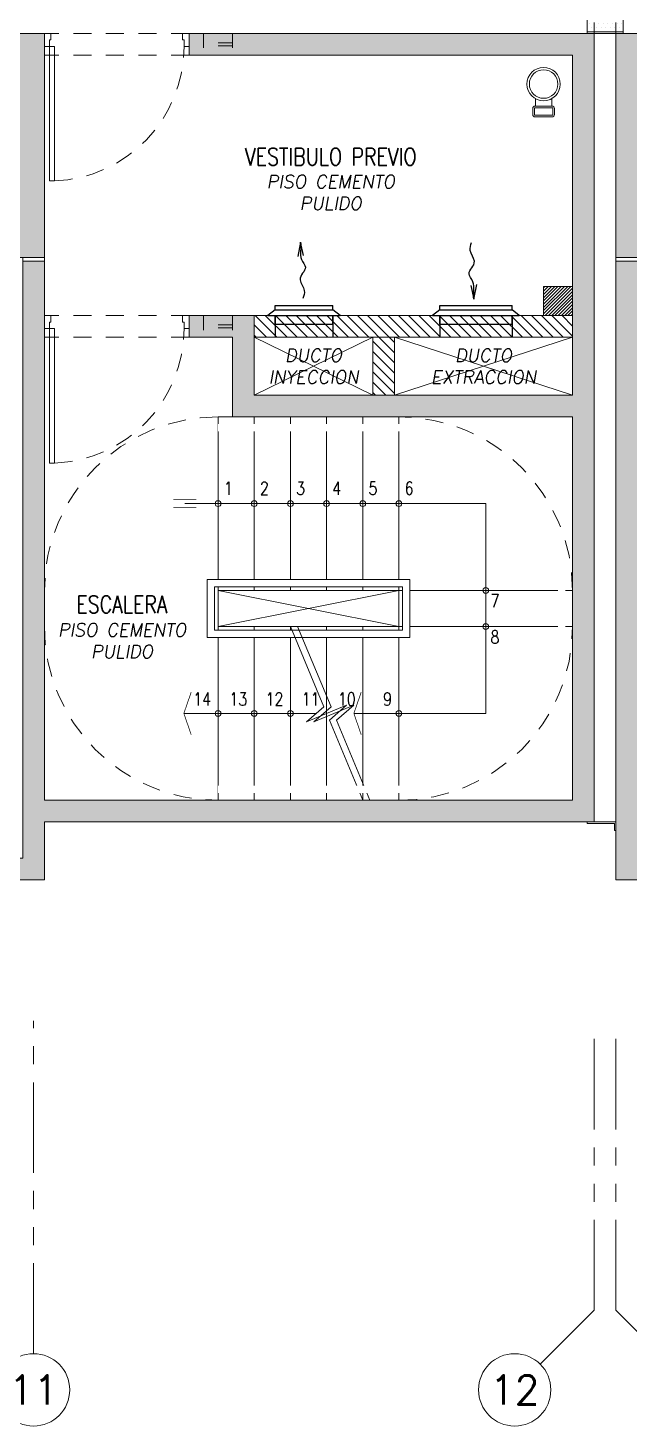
# Model space of a CAD drawing. Header units: millimetres. Extents: x -3 to 53, y -110 to 39.
# Drawn here: x 22.94 to 27.09, y -6.1 to 3.56 of the extents above; entities that cross this region are included whole.
import ezdxf
from ezdxf.enums import TextEntityAlignment as Align

# ---------------------------------------------------------------- set-up
doc = ezdxf.new("R2010")
doc.units = ezdxf.units.MM
doc.set_wipeout_variables(frame=1)
for name, pattern in [('HIDDEN2', [0.1875, 0.125, -0.0625]), ('PHANTOM', [63.5, 31.75, -6.35, 6.35, -6.35, 6.35, -6.35]), ('PHANTOM2', [1.25, 0.625, -0.125, 0.125, -0.125, 0.125, -0.125])]:
    doc.linetypes.add(name, pattern=pattern)
for name, color, linetype in [('A-BARANDAS', 8, 'Continuous'), ('A-EJES', 8, 'PHANTOM'), ('A-EST HATCH', 8, 'Continuous'), ('A-EST PLACAS', 8, 'Continuous'), ('A-EST VIGAS', 8, 'HIDDEN2'), ('A-HATCH', 8, 'Continuous'), ('A-LINEAS', 8, 'Continuous'), ('A-MURO BAJO', 8, 'Continuous'), ('A-MURO_P14', 8, 'Continuous'), ('A-PROYECCIONES', 8, 'HIDDEN2'), ('A-TEXTO-ACABADO PISO', 8, 'Continuous'), ('A-TEXTO-INDICACIONES', 8, 'Continuous'), ('DLP_MOBILIARIO', 8, 'Continuous'), ('DLP_TEXTO AMBIENTE', 8, 'Continuous'), ('L-03_EQUIP-ACCES', 8, 'Continuous'), ('L-04_EQ-MED-CONT', 8, 'Continuous'), ('L-06_EQ-FIN-CONT', 8, 'Continuous'), ('L3 Equipos y Ductos', 8, 'Continuous'), ('L4 Linea mediana', 8, 'Continuous'), ('L6 Linea fina', 8, 'Continuous')]:
    doc.layers.add(name, color=color, linetype=linetype)
doc.layers.add('A-MUROS', color=8, linetype='Continuous', lineweight=30)
doc.styles.add('ROMANS', font='ROMANS.shx', dxfattribs={"oblique": 10})

# ---------------------------------------------------------------- blocks, each defined once
blk = doc.blocks.new('EST-P2')
at = {"layer": 'A-EST HATCH', "lineweight": 0}
h = blk.add_hatch(color=8, dxfattribs=at)
h.dxf.hatch_style = 1
h.paths.add_polyline_path([(-39.55, -10.99), (-39.55, -4.925), (-38.05, -4.925), (-38.05, -5.675), (-37.9, -5.675), (-37.9, -4.725), (-39.7, -4.725), (-39.7, -5.6), (-41.2, -5.6), (-41.2, -5.1), (-41.35, -5.1), (-41.35, -5.8), (-39.7, -5.8), (-39.7, -10.99)])
h.paths.add_polyline_path([(-18.45, -0.925), (-20.05, -0.925), (-20.05, 2.175), (-18.85, 2.175), (-18.85, 2.325), (-20.2, 2.325), (-20.2, -1.075), (-18.45, -1.075)])
h.paths.add_polyline_path([(-17.65, 2.325), (-17.5, 2.325), (-17.5, -1.075), (-17.65, -1.075)])
h.paths.add_polyline_path([(-12.15, 2.8), (-11.85, 2.8), (-11.85, 2.65), (-12, 2.65), (-12, -0.425), (-12.15, -0.425)])
h.paths.add_polyline_path([(-15.1, 2.175), (-15.1, -0.925), (-16.7, -0.925), (-16.7, -1.075), (-14.95, -1.075), (-14.95, 2.325), (-16.3, 2.325), (-16.3, 2.175)])
h.paths.add_polyline_path([(-5.85, 2.65), (-5.25, 2.65), (-5.25, 2.8), (-6, 2.8), (-6, -0.6), (-4.85, -0.6), (-4.85, -0.45), (-5.85, -0.45)])
h.paths.add_polyline_path([(-4.05, 2.8), (-4.05, -0.6), (-3.9, -0.6), (-3.9, 2.8)])
h.paths.add_polyline_path([(-3.1, -0.45), (-1.5, -0.45), (-1.5, 2.65), (-2.7, 2.65), (-2.7, 2.8), (-1.35, 2.8), (-1.35, -0.6), (-3.1, -0.6)])
h.paths.add_polyline_path([(-5.85, -10.9), (-5.25, -10.9), (-5.25, -11.05), (-6, -11.05), (-6, -7.65), (-4.85, -7.65), (-4.85, -7.8), (-5.85, -7.8)])
h.paths.add_polyline_path([(-4.05, -11.05), (-4.05, -7.65), (-3.9, -7.65), (-3.9, -11.05)])
h.paths.add_polyline_path([(-3.1, -7.8), (-1.5, -7.8), (-1.5, -10.9), (-2.7, -10.9), (-2.7, -11.05), (-1.35, -11.05), (-1.35, -7.65), (-3.1, -7.65)])
h.paths.add_polyline_path([(-8.7, -7.55), (-8.85, -7.55), (-8.85, -10.9), (-9, -10.9), (-9, -11.05), (-8.7, -11.05)])
h.paths.add_polyline_path([(-18.45, -7.325), (-20.05, -7.325), (-20.05, -10.425), (-18.85, -10.425), (-18.85, -10.575), (-20.2, -10.575), (-20.2, -7.175), (-18.45, -7.175)])
h.paths.add_polyline_path([(-17.65, -10.575), (-17.5, -10.575), (-17.5, -7.175), (-17.65, -7.175)])
h.paths.add_polyline_path([(-12.15, -11.05), (-11.85, -11.05), (-11.85, -10.9), (-12, -10.9), (-12, -7.825), (-12.15, -7.825)])
h.paths.add_polyline_path([(-15.1, -10.425), (-15.1, -7.325), (-16.7, -7.325), (-16.7, -7.175), (-14.95, -7.175), (-14.95, -10.575), (-16.3, -10.575), (-16.3, -10.425)])
h.paths.add_polyline_path([(-31.6, -0.925), (-30, -0.925), (-30, 2.175), (-31.2, 2.175), (-31.2, 2.325), (-29.85, 2.325), (-29.85, -1.075), (-31.6, -1.075)])
h.paths.add_polyline_path([(-32.4, 2.325), (-32.55, 2.325), (-32.55, -1.075), (-32.4, -1.075)])
h.paths.add_polyline_path([(-38.2, 2.8), (-38.2, 2.65), (-38.05, 2.65), (-38.05, -0.425), (-37.9, -0.425), (-37.9, 2.8)])
h.paths.add_polyline_path([(-34.95, 2.175), (-34.95, -0.925), (-33.35, -0.925), (-33.35, -1.075), (-35.1, -1.075), (-35.1, 2.325), (-33.75, 2.325), (-33.75, 2.175)])
h.paths.add_polyline_path([(-39.7, -2.45), (-41.35, -2.45), (-41.35, -3.15), (-41.2, -3.15), (-41.2, -2.65), (-39.7, -2.65), (-39.7, -3.525), (-37.9, -3.525), (-37.9, -2.575), (-38.05, -2.575), (-38.05, -3.325), (-39.55, -3.325), (-39.55, 2.74), (-39.7, 2.74)])
h.paths.add_polyline_path([(-44.2, 2.65), (-44.8, 2.65), (-44.8, 2.8), (-44.05, 2.8), (-44.05, -0.6), (-45.2, -0.6), (-45.2, -0.45), (-44.2, -0.45)])
h.paths.add_polyline_path([(-46, 2.8), (-46, -0.6), (-46.15, -0.6), (-46.15, 2.8)])
h.paths.add_polyline_path([(-46.95, -0.45), (-48.55, -0.45), (-48.55, 2.65), (-47.35, 2.65), (-47.35, 2.8), (-48.7, 2.8), (-48.7, -0.6), (-46.95, -0.6)])
h.paths.add_polyline_path([(-46, -11.05), (-46, -7.65), (-46.15, -7.65), (-46.15, -11.05)])
h.paths.add_polyline_path([(-46.95, -7.8), (-48.55, -7.8), (-48.55, -10.9), (-47.35, -10.9), (-47.35, -11.05), (-48.7, -11.05), (-48.7, -7.65), (-46.95, -7.65)])
h.paths.add_polyline_path([(-41.35, -7.55), (-41.2, -7.55), (-41.2, -10.9), (-41.05, -10.9), (-41.05, -11.05), (-41.35, -11.05)])
h.paths.add_polyline_path([(-31.6, -7.325), (-30, -7.325), (-30, -10.425), (-31.2, -10.425), (-31.2, -10.575), (-29.85, -10.575), (-29.85, -7.175), (-31.6, -7.175)])
h.paths.add_polyline_path([(-32.4, -10.575), (-32.55, -10.575), (-32.55, -7.175), (-32.4, -7.175)])
h.paths.add_polyline_path([(-37.9, -11.05), (-38.2, -11.05), (-38.2, -10.9), (-38.05, -10.9), (-38.05, -7.825), (-37.9, -7.825)])
h.paths.add_polyline_path([(-34.95, -10.425), (-34.95, -7.325), (-33.35, -7.325), (-33.35, -7.175), (-35.1, -7.175), (-35.1, -10.575), (-33.75, -10.575), (-33.75, -10.425)])
h.paths.add_polyline_path([(-10.35, -4.725), (-12.15, -4.725), (-12.15, -5.675), (-12, -5.675), (-12, -4.925), (-10.5, -4.925), (-10.5, -10.99), (-10.35, -10.99), (-10.35, -5.8), (-8.7, -5.8), (-8.7, -5.1), (-8.85, -5.1), (-8.85, -5.6), (-10.35, -5.6)])
h.paths.add_polyline_path([(-44.05, -11.05), (-44.05, -7.65), (-45.2, -7.65), (-45.2, -7.8), (-44.2, -7.8), (-44.2, -10.9), (-44.8, -10.9), (-44.8, -11.05)])
h.paths.add_polyline_path([(-46.9532, -2.7), (-47.1, -2.7), (-47.1, -1.5), (-44.95, -1.5), (-44.95, -1.65), (-45.4, -1.65), (-45.4, -3.25), (-45.6, -3.25), (-45.6, -1.65), (-46.95, -1.65), (-46.95, -2.7)], flags=17)
h.paths.add_polyline_path([(-46.9532, -5.55), (-47.1, -5.55), (-47.1, -6.75), (-44.95, -6.75), (-44.95, -6.6), (-45.4, -6.6), (-45.4, -5), (-45.6, -5), (-45.6, -6.6), (-46.95, -6.6), (-46.95, -5.55)], flags=17)
h.paths.add_polyline_path([(-41.1999, -4.05), (-44.05, -4.05), (-44.05, -1.5), (-44.2, -1.5), (-44.2, -4.05), (-46.95, -4.05), (-46.95, -3.45), (-47.1, -3.45), (-47.1, -4.05), (-49.85, -4.05), (-49.85, 0), (-50.05, 0), (-50.05, -8.25), (-49.85, -8.25), (-49.85, -4.2), (-47.1, -4.2), (-47.1, -4.8), (-46.95, -4.8), (-46.95, -4.2), (-44.2, -4.2), (-44.2, -6.75), (-44.05, -6.75), (-44.05, -4.2), (-41.1999, -4.2)])
h.paths.add_polyline_path([(-41.35, 2.8), (-41.35, -0.7), (-41.2, -0.7), (-41.2, 2.65), (-41.05, 2.65), (-41.05, 2.8)])
h.paths.add_polyline_path([(-10.35, 2.74), (-10.35, -2.45), (-8.7, -2.45), (-8.7, -3.15), (-8.85, -3.15), (-8.85, -2.65), (-10.35, -2.65), (-10.35, -3.525), (-12.15, -3.525), (-12.15, -2.575), (-12, -2.575), (-12, -3.325), (-10.5, -3.325), (-10.5, 2.74)])
h.paths.add_polyline_path([(-2.95, -4.05), (-0.2, -4.05), (-0.2, 0), (0, 0), (0, -8.25), (-0.2, -8.25), (-0.2, -4.2), (-2.95, -4.2), (-2.95, -4.8), (-3.1, -4.8), (-3.1, -4.2), (-5.85, -4.2), (-5.85, -6.75), (-6, -6.75), (-6, -4.2), (-8.8501, -4.2), (-8.8501, -4.05), (-6, -4.05), (-6, -1.5), (-5.85, -1.5), (-5.85, -4.05), (-3.1, -4.05), (-3.1, -3.45), (-2.95, -3.45)])
h.paths.add_polyline_path([(-8.7, 2.8), (-9, 2.8), (-9, 2.65), (-8.85, 2.65), (-8.85, -0.7), (-8.7, -0.7)])
h.paths.add_polyline_path([(-3.0968, -2.7), (-2.95, -2.7), (-2.95, -1.5), (-5.1, -1.5), (-5.1, -1.65), (-4.65, -1.65), (-4.65, -3.25), (-4.45, -3.25), (-4.45, -1.65), (-3.1, -1.65), (-3.1, -2.7)], flags=17)
h.paths.add_polyline_path([(-3.0968, -5.55), (-2.95, -5.55), (-2.95, -6.75), (-5.1, -6.75), (-5.1, -6.6), (-4.65, -6.6), (-4.65, -5), (-4.45, -5), (-4.45, -6.6), (-3.1, -6.6), (-3.1, -5.55)], flags=17)
h.paths.add_polyline_path([(-23.35, -3.525), (-23.2, -3.525), (-23.2, 0.475), (-23.35, 0.475)])
h.paths.add_polyline_path([(-27.6, -3.525), (-37, -3.525), (-37, -3.375), (-33.45, -3.375), (-33.45, -1.975), (-33.25, -1.975), (-33.25, -3.375), (-30.35, -3.375), (-30.35, -1.975), (-30.2, -1.975), (-30.2, -3.375), (-27.8, -3.375), (-27.8, -2.125), (-29.45, -2.125), (-29.45, -1.975), (-27.175, -1.975), (-27.175, -2.125), (-27.6, -2.125)])
h.paths.add_polyline_path([(-27.15, -3.525), (-25.05, -3.525), (-25.05, -3.375), (-27, -3.375), (-27, 0.325), (-25.05, 0.325), (-25.05, 0.475), (-27, 0.475), (-27, 2.325), (-27.85, 2.325), (-27.85, 2.175), (-27.15, 2.175)])
h.paths.add_polyline_path([(-22.45, -2.125), (-22.45, -3.525), (-13.05, -3.525), (-13.05, -3.375), (-16.6, -3.375), (-16.6, -1.975), (-16.8, -1.975), (-16.8, -3.375), (-19.7, -3.375), (-19.7, -1.975), (-19.85, -1.975), (-19.85, -3.375), (-22.25, -3.375), (-22.25, -2.125), (-20.6, -2.125), (-20.6, -1.975), (-22.825, -1.975), (-22.825, -2.125)])
h.paths.add_polyline_path([(-22.85, 2.175), (-22.2, 2.175), (-22.2, 2.325), (-23.05, 2.325), (-23.05, -3.525), (-22.85, -3.525)])
h.paths.add_polyline_path([(-23.05, -6.3), (-23.05, -10.575), (-22.2, -10.575), (-22.2, -10.425), (-22.85, -10.425), (-22.85, -6.3)])
h.paths.add_polyline_path([(-21.05, -6.275), (-21.05, -6.125), (-22.85, -6.125), (-22.85, -4.875), (-20.3, -4.875), (-20.3, -6.275), (-20.15, -6.275), (-20.15, -4.875), (-16.8, -4.875), (-16.8, -6.275), (-16.6, -6.275), (-16.6, -4.875), (-13.05, -4.875), (-13.05, -4.725), (-23.05, -4.725), (-23.05, -6.275)])
h.paths.add_polyline_path([(-27, -6.3), (-27, -10.025), (-23.35, -10.025), (-23.35, -7.375), (-25.7, -7.375), (-25.7, -6.825), (-26, -6.825), (-26, -6.675), (-25.55, -6.675), (-25.55, -7.225), (-23.35, -7.225), (-23.35, -4.875), (-26, -4.875), (-26, -4.725), (-23.2, -4.725), (-23.2, -10.175), (-27, -10.175), (-27, -10.575), (-27.85, -10.575), (-27.85, -10.425), (-27.15, -10.425), (-27.15, -6.3)])
h.paths.add_polyline_path([(-29, -6.275), (-29, -6.125), (-27.2, -6.125), (-27.2, -4.875), (-29.75, -4.875), (-29.75, -6.275), (-29.9, -6.275), (-29.9, -4.875), (-33.25, -4.875), (-33.25, -6.275), (-33.45, -6.275), (-33.45, -4.875), (-37, -4.875), (-37, -4.725), (-27, -4.725), (-27, -6.275)])
at = {"layer": 'A-EST PLACAS', "color": 8, "lineweight": 0}
for points in [[(-29, -6.275), (-29, -6.125), (-27.2, -6.125), (-27.2, -4.875), (-29.75, -4.875), (-29.75, -6.275), (-29.9, -6.275), (-29.9, -4.875), (-33.25, -4.875), (-33.25, -6.275), (-33.45, -6.275), (-33.45, -4.875), (-37, -4.875), (-37, -4.725), (-27, -4.725), (-27, -6.275)], [(-27, -6.3), (-27, -10.025), (-23.35, -10.025), (-23.35, -7.375), (-25.7, -7.375), (-25.7, -6.825), (-26, -6.825), (-26, -6.675), (-25.55, -6.675), (-25.55, -7.225), (-23.35, -7.225), (-23.35, -4.875), (-26, -4.875), (-26, -4.725), (-23.2, -4.725), (-23.2, -10.175), (-27, -10.175), (-27, -10.575), (-27.85, -10.575), (-27.85, -10.425), (-27.15, -10.425), (-27.15, -6.3)], [(-21.05, -6.275), (-21.05, -6.125), (-22.85, -6.125), (-22.85, -4.875), (-20.3, -4.875), (-20.3, -6.275), (-20.15, -6.275), (-20.15, -4.875), (-16.8, -4.875), (-16.8, -6.275), (-16.6, -6.275), (-16.6, -4.875), (-13.05, -4.875), (-13.05, -4.725), (-23.05, -4.725), (-23.05, -6.275)], [(-23.05, -6.3), (-23.05, -10.575), (-22.2, -10.575), (-22.2, -10.425), (-22.85, -10.425), (-22.85, -6.3)]]:
    blk.add_lwpolyline(points, close=True, dxfattribs=at)
at = {"layer": 'A-EST VIGAS', "color": 8, "lineweight": 0}
for p, q in [((-23.2, -3.525), (-23.2, -4.725)), ((-23.05, -3.525), (-23.05, -4.725)), ((-26, -4.725), (-27, -4.725)), ((-26, -4.875), (-27, -4.875)), ((-26, -6.675), (-27, -6.675)), ((-25.55, -6.675), (-23.35, -6.675)), ((-26, -6.825), (-27, -6.825)), ((-25.55, -6.825), (-24.73, -6.825)), ((-24.73, -6.825, 0), (-24.73, -7.225)), ((-24.58, -6.825), (-23.35, -6.825)), ((-24.58, -6.825, 0), (-24.58, -7.225))]:
    blk.add_line(p, q, dxfattribs=at)
at = {"layer": 'A-PROYECCIONES', "color": 8, "lineweight": 0, "ltscale": 0.5}
for p, q in [((-25.9, -4.725, 0), (-25.9, -4.875, 0)), ((-25.7, -4.725, 0), (-25.7, -4.875, 0)), ((-25.7, -4.79, 0), (-25.9, -4.79, 0)), ((-25.7, -4.81, 0), (-25.9, -4.81, 0)), ((-25.9, -6.675, 0), (-25.9, -6.825, 0)), ((-25.7, -6.74, 0), (-25.9, -6.74, 0)), ((-25.7, -6.76, 0), (-25.9, -6.76, 0)), ((-25.7, -6.675, 0), (-25.7, -6.825, 0))]:
    blk.add_line(p, q, dxfattribs=at)
blk = doc.blocks.new('DPTO 75')
at = {"layer": 'A-MUROS', "color": 8, "lineweight": 0}
blk.add_line((-12.6, 0, 0), (-2.6, 0, 0), dxfattribs=at)
blk = doc.blocks.new('*U141')
at = {"color": 8, "lineweight": 0}
for p, q in [((0.01, 0.955), (0.01, 1)), ((0.1, 0.965), (0.1, 1)), ((0.055, 0.955), (0.01, 0.955)), ((0.1, 0.965), (0.055, 0.965)), ((0.055, 0.955), (0.055, 0.965)), ((0.055, 0.045), (0.01, 0.045)), ((0.01, 0.045), (0.01, 0)), ((0.055, 0.045), (0.055, 0.035)), ((0.1, 0.035), (0.055, 0.035)), ((0.1, 0.035), (0.1, 0))]:
    blk.add_line(p, q, dxfattribs=at)
blk.add_lwpolyline([(1.03, 0.07), (1.03, 0.035), (0.1, 0.035), (0.1, 0.07)], close=True, dxfattribs=at)
at = {"color": 8, "linetype": 'HIDDEN2', "lineweight": 0}
blk.add_arc((0.0995, 0.0338), 0.9312, 2.23015, 89.96723, dxfattribs=at)
blk = doc.blocks.new('*U145')
at = {"color": 8, "lineweight": 0}
for p, q in [((587.059, -119.157), (587.059, -119.23)), ((587.219, -119.157), (587.219, -119.23))]:
    blk.add_line(p, q, dxfattribs=at)
for points in [[(587.245, -119.254), (587.245, -119.313, -0.414214), (587.221, -119.337), (587.057, -119.337, -0.414214), (587.033, -119.313), (587.033, -119.254, -0.414214), (587.057, -119.23), (587.221, -119.23, -0.414214)], [(587.229, -119.254), (587.229, -119.313, -0.414214), (587.221, -119.321), (587.057, -119.321, -0.414214), (587.049, -119.313), (587.049, -119.254, -0.414214), (587.057, -119.246), (587.221, -119.246, -0.414214)]]:
    blk.add_lwpolyline(points, format="xyb", close=True, dxfattribs=at)
for radius in [0.164, 0.14]:
    blk.add_circle((587.139, -119.014), radius, dxfattribs=at)
blk = doc.blocks.new('N.01')
at = {"layer": 'A-HATCH', "lineweight": 0}
h = blk.add_hatch(dxfattribs=at)
h.set_pattern_fill('DOTS', color=8, scale=0.02)
h.set_pattern_definition([(0, (74.125015, 7.025), (0.015875, 0.03175), [0, -0.03175])])
h.paths.add_polyline_path([(4, 5.835), (4.25, 5.835), (4.25, 7.015), (4, 7.015)])
h = blk.add_hatch(dxfattribs=at)
h.set_pattern_fill('ANSI31', color=8, scale=0.005)
h.set_pattern_definition([(45, (116.932913, -109.161275), (-0.0112253202, 0.0112253202), [])])
h.paths.add_polyline_path([(3.9, 3.875), (3.7, 3.875), (3.7, 4.075), (3.9, 4.075)])
at = {"color": 8, "lineweight": 0, "elevation": 0}
for points in [[(4, 5.835), (4.25, 5.835), (4.25, 7.015), (4, 7.015)], [(4, 5.835), (4.25, 5.835), (4.25, 5.825), (4, 5.825)], [(4.19, 0.365), (4.19, 0.315), (4.2, 0.315), (4.2, 0.375), (4, 0.375), (4, 0.365)]]:
    blk.add_lwpolyline(points, close=True, dxfattribs=at)
at = {"layer": 'A-LINEAS', "color": 8, "linetype": 'Continuous', "lineweight": 0}
for p, q in [((1.7, 3.725, 0), (2.52, 3.325, 0)), ((2.52, 3.725, 0), (1.7, 3.325, 0)), ((2.67, 3.725, 0), (3.9, 3.325, 0)), ((3.9, 3.725, 0), (2.67, 3.325, 0)), ((1.45, 1.975, 0), (2.7, 1.725, 0)), ((1.45, 1.725, 0), (2.7, 1.975, 0))]:
    blk.add_line(p, q, dxfattribs=at)
at = {"layer": 'A-LINEAS', "color": 8, "lineweight": 0}
blk.add_line((3.3, 2.575, 0), (1.2204, 2.575, 0), dxfattribs=at)
at = {"layer": 'A-LINEAS', "color": 8, "lineweight": 0, "const_width": 0.005, "elevation": 0}
for points in [[(1.3008, 2.6022), (1.1401, 2.6022)], [(1.3008, 2.5479), (1.1401, 2.5479)], [(1.2646, 1.2724), (1.2138, 1.125), (1.2646, 0.9776)], [(2.4395, 1.2724), (2.3887, 1.125), (2.4395, 0.9776)]]:
    blk.add_lwpolyline(points, dxfattribs=at)
at = {"layer": 'A-LINEAS', "color": 8, "lineweight": 0, "elevation": 0}
blk.add_lwpolyline([(2.3887, 1.125), (3.3, 1.125), (3.3, 2.575)], dxfattribs=at)
at = {"layer": 'A-LINEAS', "color": 8, "linetype": 'Continuous', "lineweight": 0, "elevation": 0}
blk.add_lwpolyline([(1.2138, 1.125), (2.1278, 1.125)], dxfattribs=at)
at = {"layer": 'A-LINEAS', "color": 8, "linetype": 'Continuous', "lineweight": 0}
for centre in [(1.45, 2.575, 0), (1.7, 2.575, 0), (1.95, 2.575, 0), (2.2, 2.575, 0), (2.45, 2.575, 0), (2.7, 2.575, 0), (3.3, 1.975, 0), (3.3, 1.725, 0), (1.45, 1.125, 0), (1.45, 1.125, 0), (1.7, 1.125, 0), (1.95, 1.125, 0), (2.7, 1.125, 0)]:
    blk.add_circle(centre, 0.02, dxfattribs=at)
at = {"layer": 'A-MURO BAJO', "color": 8, "lineweight": 0}
for p, q in [((3.5, 3.325, 0), (3.9, 3.325, 0)), ((1.45, 1.975, 0), (1.45, 3.175, 0)), ((1.45, 3.175, 0), (1.55, 3.175, 0)), ((1.7, 1.975, 0), (1.7, 3.175, 0)), ((1.95, 1.975, 0), (1.95, 3.175, 0)), ((2.2, 1.975, 0), (2.2, 3.175, 0)), ((2.45, 1.975, 0), (2.45, 3.175, 0)), ((2.7, 1.975, 0), (2.7, 3.175, 0)), ((1.45, 1.975, 0), (2.7, 1.975, 0)), ((1.45, 1.725, 0), (1.45, 1.975, 0)), ((2.45, 1.975, 0), (3.9, 1.975, 0)), ((2.7, 1.725, 0), (2.7, 1.975, 0)), ((1.45, 1.725, 0), (2.7, 1.725, 0)), ((1.45, 0.525, 0), (1.45, 1.725, 0)), ((1.7, 0.525, 0), (1.7, 1.725, 0)), ((1.95, 0.525, 0), (1.95, 1.725, 0)), ((2.2, 0.525, 0), (2.2, 1.725, 0)), ((2.45, 0.525, 0), (2.45, 1.725, 0)), ((2.7, 1.725, 0), (3.9, 1.725, 0)), ((2.7, 0.525, 0), (2.7, 1.725, 0))]:
    blk.add_line(p, q, dxfattribs=at)
at = {"layer": 'A-MUROS', "color": 8, "lineweight": 0}
for p, q in [((0.25, 0.525, 0), (0.25, 5.825, 0)), ((1.25, 5.825, 0), (1.25, 5.675, 0)), ((4.05, 5.825, 0), (1.25, 5.825, 0)), ((4.05, 0.375, 0), (4.05, 5.825, 0)), ((4.2, -0.025, 0), (4.2, 5.825, 0)), ((3.9, 5.675, 0), (1.25, 5.675, 0)), ((3.9, 5.675, 0), (3.9, 3.875, 0)), ((3.7, 4.075, 0), (3.7, 3.875, 0)), ((3.7, 4.075, 0), (3.9, 4.075, 0)), ((1.25, 3.725, 0), (1.25, 3.875, 0)), ((1.25, 3.875, 0), (3.9, 3.875, 0)), ((1.55, 3.725, 0), (1.25, 3.725, 0)), ((1.55, 3.175, 0), (1.55, 3.725, 0)), ((1.7, 3.725, 0), (1.7, 3.325, 0)), ((1.7, 3.725, 0), (2.52, 3.725, 0)), ((2.52, 3.725, 0), (2.52, 3.325, 0)), ((2.67, 3.725, 0), (3.9, 3.725, 0)), ((2.67, 3.325, 0), (2.67, 3.725, 0)), ((3.9, 3.725, 0), (3.9, 3.325, 0)), ((1.7, 3.325, 0), (2.52, 3.325, 0)), ((1.7, 3.325, 0), (2.52, 3.325, 0)), ((3.9, 3.325, 0), (2.67, 3.325, 0)), ((3.9, 3.175, 0), (1.55, 3.175, 0)), ((3.9, 0.525, 0), (3.9, 3.175, 0)), ((0.25, 0.525, 0), (3.9, 0.525, 0)), ((4.05, 0.375, 0), (0.25, 0.375, 0)), ((0.25, 0.375, 0), (0.25, -0.025, 0))]:
    blk.add_line(p, q, dxfattribs=at)
at = {"color": 8, "lineweight": 0, "xscale": 0.7035271998764521, "yscale": 0.7035271998764521, "zscale": 0.7035271998764521}
blk.add_blockref('*U145', (-409.3684, 89.2043, 0), dxfattribs=at)
at = {"layer": 'DLP_MOBILIARIO', "color": 8, "lineweight": 0, "rotation": 270}
for p in [(0.25, 5.835, 0), (0.25, 3.885, 0)]:
    blk.add_blockref('*U141', p, dxfattribs=at)
at = {"color": 8, "lineweight": 0}
blk.add_wipeout([(1.425, 1.7), (1.375, 1.65), (2.775, 1.65), (2.775, 2.05), (1.375, 2.05), (1.375, 1.65), (1.425, 1.7), (1.425, 2), (2.725, 2), (2.725, 1.7)], dxfattribs=at).translate(0, 0, 0).dxf.layer = 'A-BARANDAS'
at = {"layer": 'A-BARANDAS', "color": 8, "lineweight": 0, "elevation": 0}
for points in [[(1.375, 2.05), (1.375, 1.65), (2.775, 1.65), (2.775, 2.05)], [(2.725, 1.7), (1.425, 1.7), (1.425, 2), (2.725, 2)]]:
    blk.add_lwpolyline(points, close=True, dxfattribs=at)
at = {"layer": 'A-LINEAS', "color": 8, "linetype": 'Continuous', "lineweight": 0, "elevation": 0}
for points in [[(1.95, 1.725), (2.1808, 1.1712), (2.0615, 1.0673), (2.3385, 1.1827), (2.2192, 1.0789), (2.45, 0.525)], [(2, 1.725), (2.2308, 1.1712), (2.1115, 1.0673), (2.3885, 1.1827), (2.2692, 1.0789), (2.5, 0.525)]]:
    blk.add_lwpolyline(points, dxfattribs=at)
at = {"color": 8, "lineweight": 0}
blk.add_wipeout([(1.45, 0.575), (1.45, 0.625), (1.45, 0.625), (3.8, 0.625), (3.8, 2.5721), (3.8, 3.075), (1.45, 3.075), (1.45, 3.125), (3.85, 3.125), (3.85, 2.5928), (3.85, 0.575)], dxfattribs=at).translate(0, 0, 0).dxf.layer = 'A-BARANDAS'
at = {"layer": 'A-PROYECCIONES', "color": 8, "lineweight": 0}
for centre, start, end in [((1.45, 1.975, 0), 90, 180), ((2.7, 1.975, 0), 0, 90), ((1.45, 1.725, 0), 180, 270), ((2.7, 1.725, 0), 270, 0)]:
    blk.add_arc(centre, 1.2, start, end, dxfattribs=at)
blk = doc.blocks.new('TEXTO AMBIENTES PT')
at = {"layer": 'A-TEXTO-ACABADO PISO', "color": 8, "lineweight": 0, "char_height": 0.09, "attachment_point": 2, "rotation": 359.99998, "style": 'ROMANS'}
for insert in [(23.6788, -8.5045), (22.2366, -11.6026)]:
    blk.add_mtext_dynamic_manual_height_columns('PISO CEMENTO PULIDO', width=1.20225, gutter_width=12.5, heights=[0], dxfattribs=dict(at, insert=insert))
at = {"layer": 'DLP_TEXTO AMBIENTE', "color": 8, "lineweight": 0, "style": 'ROMANS', "width": 0.8}
for s, p in [('VESTIBULO PREVIO', (23.6791, -8.4372)), ('ESCALERA', (22.2363, -11.5316, 0))]:
    blk.add_text(s, height=0.12, dxfattribs=at).set_placement(p, align=Align.CENTER)
blk = doc.blocks.new('TEXTO NOTAS PT')
at = {"layer": 'A-TEXTO-INDICACIONES', "style": 'ROMANS', "width": 0.8}
for s, p in [('1', (22.9396, -10.714)), ('2', (23.1896, -10.714)), ('3', (23.4396, -10.714)), ('4', (23.6896, -10.714)), ('5', (23.9396, -10.714)), ('6', (24.1896, -10.714)), ('7', (24.7825, -11.4918)), ('8', (24.7825, -11.7418))]:
    blk.add_text(s, height=0.09, rotation=360, dxfattribs=at).set_placement(p)
for s, p in [('14', (22.8517, -12.1713)), ('13', (23.1017, -12.1713)), ('12', (23.3517, -12.1713)), ('11', (23.6017, -12.1713)), ('10', (23.8517, -12.1713)), ('9', (24.1017, -12.1713))]:
    blk.add_text(s, height=0.09, dxfattribs=at).set_placement(p, align=Align.RIGHT)
blk = doc.blocks.new('Ejes_Torre C')
at = {"color": 8, "lineweight": 0}
for p, q in [((26.85, -2.5), (26.4768, -2.8732)), ((27, -2.5), (27.3591, -2.859))]:
    blk.add_line(p, q, dxfattribs=at)
at = {"layer": 'A-EJES', "color": 8, "linetype": 'PHANTOM2', "lineweight": 0}
for points in [[(22.975, -2.8), (22.975, -0.5)], [(26.85, -2.5), (26.85, -0.5)], [(27, -2.5), (27, -0.5)]]:
    blk.add_lwpolyline(points, dxfattribs=at)
at = {"layer": 'A-EJES', "color": 8, "linetype": 'Continuous', "lineweight": 0}
for centre in [(22.975, -3.05), (26.3, -3.05)]:
    blk.add_circle(centre, 0.25, dxfattribs=at)
at = {"layer": 'A-EJES', "color": 8, "linetype": 'Continuous', "lineweight": 0, "style": 'ROMANS'}
for s, p in [('11', (22.975, -3.05)), ('12', (26.3, -3.05))]:
    blk.add_text(s, height=0.2, dxfattribs=at).set_placement(p, align=Align.MIDDLE_CENTER)
blk = doc.blocks.new('TEXTO DUCTOS PT')
at = {"layer": 'A-TEXTO-INDICACIONES', "char_height": 0.09, "width": 0.4157, "attachment_point": 5, "style": 'ROMANS'}
for s, insert in [('\\pxsm1,qc,t16;DUCTO INYECCION', (23.56, -9.825, 0)), ('\\pxsm1,qc,t16;DUCTO EXTRACCION', (24.735, -9.825, 0))]:
    blk.add_mtext(s, dxfattribs=dict(at, insert=insert))
blk = doc.blocks.new('JUNTA2')
at = {"color": 8, "lineweight": 0}
blk.add_lwpolyline([(0.04, -12.51), (0.04, -12.56), (0.05, -12.56), (0.05, -12.5), (-0.15, -12.5), (-0.15, -12.51)], close=True, dxfattribs=at)
at = {"layer": 'A-MUROS', "color": 8, "lineweight": 0}
for points in [[(2.05, -8.6), (0.25, -8.6), (0.25, -12.75), (0.9, -12.75), (0.9, -12.9), (0.05, -12.9), (0.05, -7.05), (0.15, -7.05)], [(-3.9, -12.9), (-4.75, -12.9), (-4.75, -12.75), (-4.05, -12.75), (-4.05, -8.6), (-5.9, -8.6)]]:
    blk.add_lwpolyline(points, dxfattribs=at)
blk = doc.blocks.new('TAF_40')
at = {"layer": 'L-03_EQUIP-ACCES', "ltscale": 1.5}
for p, q in [((-0.25, 0.06), (0.25, 0.06)), ((-0.2, 0), (-0.2, 0.06)), ((0.2, 0), (0.2, 0.06))]:
    blk.add_line(p, q, dxfattribs=at)
at = {"layer": 'L-04_EQ-MED-CONT', "ltscale": 1.5}
for p, q in [((-0.2, 0.1), (-0.25, 0.06)), ((-0.2, 0.1), (0.2, 0.1)), ((0.25, 0.06), (0.2, 0.1))]:
    blk.add_line(p, q, dxfattribs=at)
at = {"layer": 'L-06_EQ-FIN-CONT', "ltscale": 1.5}
for p, q in [((-0.2, 0.13), (0.2, 0.13)), ((-0.2, 0.1), (-0.2, 0.13)), ((0.2, 0.1), (0.2, 0.13))]:
    blk.add_line(p, q, dxfattribs=at)
blk = doc.blocks.new('TAF_50')
at = {"layer": 'L-03_EQUIP-ACCES', "ltscale": 1.5}
for p, q in [((-0.3, 0.06), (0.3, 0.06)), ((-0.25, 0), (-0.25, 0.06)), ((0.25, 0), (0.25, 0.06))]:
    blk.add_line(p, q, dxfattribs=at)
at = {"layer": 'L-04_EQ-MED-CONT', "ltscale": 1.5}
for p, q in [((-0.25, 0.1), (-0.3, 0.06)), ((-0.25, 0.1), (0.25, 0.1)), ((0.3, 0.06), (0.25, 0.1))]:
    blk.add_line(p, q, dxfattribs=at)
at = {"layer": 'L-06_EQ-FIN-CONT', "ltscale": 1.5}
for p, q in [((-0.25, 0.13), (0.25, 0.13)), ((-0.25, 0.1), (-0.25, 0.13)), ((0.25, 0.1), (0.25, 0.13))]:
    blk.add_line(p, q, dxfattribs=at)
blk = doc.blocks.new('flujo11')
at = {"layer": 'L6 Linea fina'}
for p, q in [((0, 0), (-0.0198, -0.0998)), ((0.0212, -0.0932), (0, 0))]:
    blk.add_line(p, q, dxfattribs=at)
blk.add_open_spline([(0, 0), (0.0064, -0.0434), (-0.016, -0.1047), (0.0608, -0.1905), (-0.0346, -0.24), (0.0373, -0.3312), (0.0223, -0.3717), (0.0156, -0.3896)], degree=3, knots=[0, 0, 0, 0, 0.0524684, 0.0807049, 0.1300475, 0.160067, 0.1839926, 0.1839926, 0.1839926, 0.1839926], dxfattribs=at)
blk = doc.blocks.new('arq.')
at = {"color": 8}
blk.add_blockref('EST-P2', (151.2627, 10.1436, 0), dxfattribs=at)
at = {"color": 8, "rotation": 180}
blk.add_blockref('DPTO 75', (111.6627, 5.4186, 0), dxfattribs=at)
at = {"color": 8}
blk.add_blockref('N.01', (124.0127, -0.4064, 0), dxfattribs=at)
at = {"layer": 'A-MURO_P14', "lineweight": 0}
h = blk.add_hatch(dxfattribs=at)
h.set_pattern_fill('_USER', color=8, scale=0.05, angle=135, pattern_type=0)
h.set_pattern_definition([(135, (126.062695, 10.46856), (-0.03535534, -0.03535534), [])])
h.paths.add_polyline_path([(126.5327, 3.3186), (126.6827, 3.3186), (126.6827, 2.9186), (126.5327, 2.9186)])
h.paths.add_polyline_path([(125.7127, 3.4686), (127.9127, 3.4686), (127.9127, 3.3186), (125.7127, 3.3186)])
h.paths.add_polyline_path([(126.0627, 7.3186), (126.2127, 7.3186), (126.2127, 6.7686), (126.0627, 6.7686)])
h.paths.add_polyline_path([(126.0627, 9.0186), (126.2127, 9.0186), (126.2127, 8.2186), (126.0627, 8.2186)])
h.paths.add_polyline_path([(126.0627, 10.4686), (126.2127, 10.4686), (126.2127, 9.9186), (126.0627, 9.9186)])
at = {"layer": 'A-MURO_P14', "color": 8, "lineweight": 0}
for points in [[(125.7127, 3.4686), (127.9127, 3.4686), (127.9127, 3.3186), (125.7127, 3.3186)], [(126.5327, 3.3186), (126.6827, 3.3186), (126.6827, 2.9186), (126.5327, 2.9186)]]:
    blk.add_lwpolyline(points, close=True, dxfattribs=at)
at = {"layer": 'L3 Equipos y Ductos'}
for points in [[(125.8571, 3.4086), (126.2571, 3.4086)], [(126.9945, 3.4086), (127.4945, 3.4086)]]:
    blk.add_lwpolyline(points, dxfattribs=at)
at = {"layer": 'L4 Linea mediana'}
for points in [[(125.8571, 3.4686), (125.8571, 3.3186)], [(126.2571, 3.4686), (126.2571, 3.3186)], [(126.9945, 3.4686), (126.9945, 3.3186)], [(127.4945, 3.4686), (127.4945, 3.3186)]]:
    blk.add_lwpolyline(points, dxfattribs=at)
at = {"color": 8, "xscale": -1, "rotation": 180}
blk.add_blockref('DPTO 75', (140.8127, 5.4186, 0), dxfattribs=at)
at = {"layer": 'L3 Equipos y Ductos'}
blk.add_blockref('flujo11', (126.0331, 3.9765), dxfattribs=at)
at = {"layer": 'L3 Equipos y Ductos', "rotation": 180}
blk.add_blockref('flujo11', (127.2308, 3.5827), dxfattribs=at)
at = {"layer": 'L4 Linea mediana'}
for name, p in [('TAF_40', (126.0571, 3.4086)), ('TAF_50', (127.2445, 3.4086))]:
    blk.add_blockref(name, p, dxfattribs=at)
at = {"color": 8}
blk.add_blockref('JUNTA2', (128.1627, 12.4686), dxfattribs=at)
at = {"layer": 'A-EJES', "color": 8, "lineweight": 0}
blk.add_blockref('Ejes_Torre C', (101.2127, -0.9064), dxfattribs=at)
at = {"layer": 'A-TEXTO-INDICACIONES', "color": 8}
blk.add_blockref('TEXTO NOTAS PT', (102.5627, 12.9436), dxfattribs=at)
at = {"layer": 'A-TEXTO-INDICACIONES', "color": 8, "lineweight": 0}
blk.add_blockref('TEXTO DUCTOS PT', (102.5627, 12.9436), dxfattribs=at)
at = {"layer": 'DLP_TEXTO AMBIENTE', "color": 8}
blk.add_blockref('TEXTO AMBIENTES PT', (102.5627, 12.9436), dxfattribs=at)

msp = doc.modelspace()

# ---------------------------------------------------------------- block references
at = {"color": 7}
msp.add_blockref('arq.', (-101.2125, -1.8936), dxfattribs=at)

doc.saveas('drawing.dxf')
